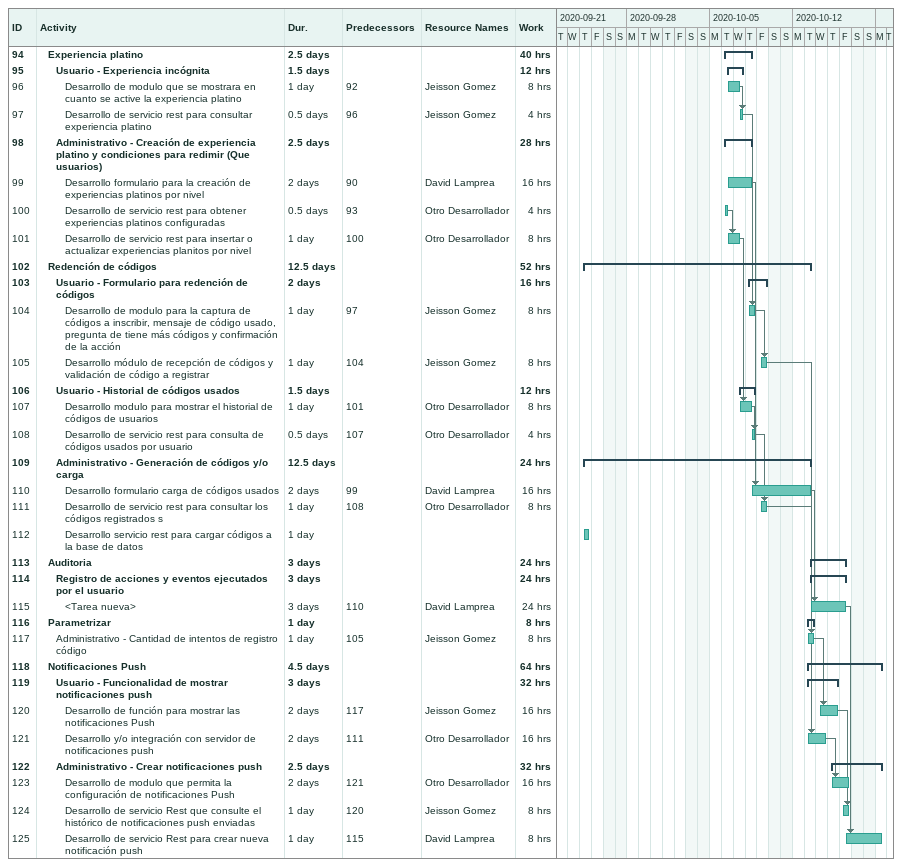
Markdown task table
| ID | Level | Task | Duration | Start | Finish | Predecessors | Resources | Work (h) |
|---|---|---|---|---|---|---|---|---|
| 94 | 2 | **Experiencia platino** | 2.5d | 2020-10-06 | 2020-10-08 |  |  | 40 |
| 95 | 3 | **Usuario - Experiencia incógnita** | 1.5d | 2020-10-06 | 2020-10-07 |  |  | 12 |
| 96 | 4 | Desarrollo de modulo que se mostrara en cuanto se active la experiencia platino | 1d | 2020-10-06 | 2020-10-07 | 92 | Jeisson Gomez | 8 |
| 97 | 4 | Desarrollo de servicio rest para consultar experiencia platino | 0.5d | 2020-10-07 | 2020-10-07 | 96 | Jeisson Gomez | 4 |
| 98 | 3 | **Administrativo - Creación de experiencia platino y condiciones para redimir (Que usuarios)** | 2.5d | 2020-10-06 | 2020-10-08 |  |  | 28 |
| 99 | 4 | Desarrollo formulario para la creación de experiencias platinos por nivel | 2d | 2020-10-06 | 2020-10-08 | 90 | David Lamprea | 16 |
| 100 | 4 | Desarrollo de servicio rest para obtener experiencias platinos configuradas | 0.5d | 2020-10-06 | 2020-10-06 | 93 | Otro Desarrollador | 4 |
| 101 | 4 | Desarrollo de servicio rest para insertar o actualizar experiencias planitos por nivel | 1d | 2020-10-06 | 2020-10-07 | 100 | Otro Desarrollador | 8 |
| 102 | 2 | **Redención de códigos** | 12.5d | 2020-09-24 | 2020-10-13 |  |  | 52 |
| 103 | 3 | **Usuario - Formulario para redención de códigos** | 2d | 2020-10-08 | 2020-10-09 |  |  | 16 |
| 104 | 4 | Desarrollo de modulo para la captura de códigos a inscribir, mensaje de código usado, pregunta de tiene más códigos y confirmación de la acción | 1d | 2020-10-08 | 2020-10-08 | 97 | Jeisson Gomez | 8 |
| 105 | 4 | Desarrollo módulo de recepción de códigos y validación de código a registrar | 1d | 2020-10-09 | 2020-10-09 | 104 | Jeisson Gomez | 8 |
| 106 | 3 | **Usuario - Historial de códigos usados** | 1.5d | 2020-10-07 | 2020-10-08 |  |  | 12 |
| 107 | 4 | Desarrollo modulo para mostrar el historial de códigos de usuarios | 1d | 2020-10-07 | 2020-10-08 | 101 | Otro Desarrollador | 8 |
| 108 | 4 | Desarrollo de servicio rest para consulta de códigos usados por usuario | 0.5d | 2020-10-08 | 2020-10-08 | 107 | Otro Desarrollador | 4 |
| 109 | 3 | **Administrativo - Generación de códigos y/o carga** | 12.5d | 2020-09-24 | 2020-10-13 |  |  | 24 |
| 110 | 4 | Desarrollo formulario carga de códigos usados | 2d | 2020-10-08 | 2020-10-13 | 99 | David Lamprea | 16 |
| 111 | 4 | Desarrollo de servicio rest para consultar los códigos registrados s | 1d | 2020-10-09 | 2020-10-09 | 108 | Otro Desarrollador | 8 |
| 112 | 4 | Desarrollo servicio rest para cargar códigos a la base de datos | 1d | 2020-09-24 | 2020-09-24 |  |  |  |
| 113 | 2 | **Auditoria** | 3d | 2020-10-13 | 2020-10-16 |  |  | 24 |
| 114 | 3 | **Registro de acciones y eventos ejecutados por el usuario** | 3d | 2020-10-13 | 2020-10-16 |  |  | 24 |
| 115 | 4 | <Tarea nueva> | 3d | 2020-10-13 | 2020-10-16 | 110 | David Lamprea | 24 |
| 116 | 2 | **Parametrizar** | 1d | 2020-10-13 | 2020-10-13 |  |  | 8 |
| 117 | 3 | Administrativo - Cantidad de intentos de registro código | 1d | 2020-10-13 | 2020-10-13 | 105 | Jeisson Gomez | 8 |
| 118 | 2 | **Notificaciones Push** | 4.5d | 2020-10-13 | 2020-10-19 |  |  | 64 |
| 119 | 3 | **Usuario - Funcionalidad de mostrar notificaciones push** | 3d | 2020-10-13 | 2020-10-15 |  |  | 32 |
| 120 | 4 | Desarrollo de función para mostrar las notificaciones Push | 2d | 2020-10-14 | 2020-10-15 | 117 | Jeisson Gomez | 16 |
| 121 | 4 | Desarrollo y/o integración con servidor de notificaciones push | 2d | 2020-10-13 | 2020-10-14 | 111 | Otro Desarrollador | 16 |
| 122 | 3 | **Administrativo - Crear notificaciones push** | 2.5d | 2020-10-15 | 2020-10-19 |  |  | 32 |
| 123 | 4 | Desarrollo de modulo que permita la configuración de notificaciones Push | 2d | 2020-10-15 | 2020-10-16 | 121 | Otro Desarrollador | 16 |
| 124 | 4 | Desarrollo de servicio Rest que consulte el histórico de notificaciones push enviadas | 1d | 2020-10-16 | 2020-10-16 | 120 | Jeisson Gomez | 8 |
| 125 | 4 | Desarrollo de servicio Rest para crear nueva notificación push | 1d | 2020-10-16 | 2020-10-19 | 115 | David Lamprea | 8 |
